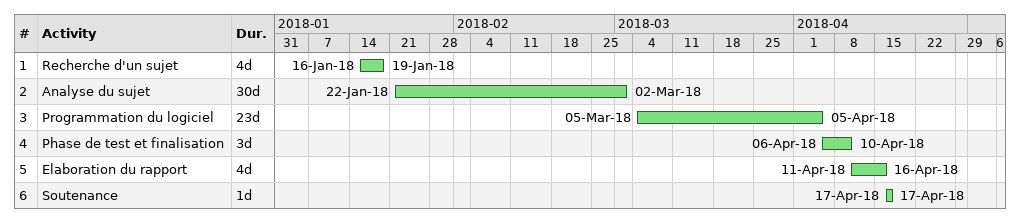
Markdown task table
| ID | Task | Duration | Start | Finish |
|---|---|---|---|---|
| 1 | Recherche d'un sujet | 4d | 2018-01-16 | 2018-01-19 |
| 2 | Analyse du sujet | 30d | 2018-01-22 | 2018-03-02 |
| 3 | Programmation du logiciel | 23d | 2018-03-05 | 2018-04-05 |
| 4 | Phase de test et finalisation | 3d | 2018-04-06 | 2018-04-10 |
| 5 | Elaboration du rapport | 4d | 2018-04-11 | 2018-04-16 |
| 6 | Soutenance | 1d | 2018-04-17 | 2018-04-17 |
